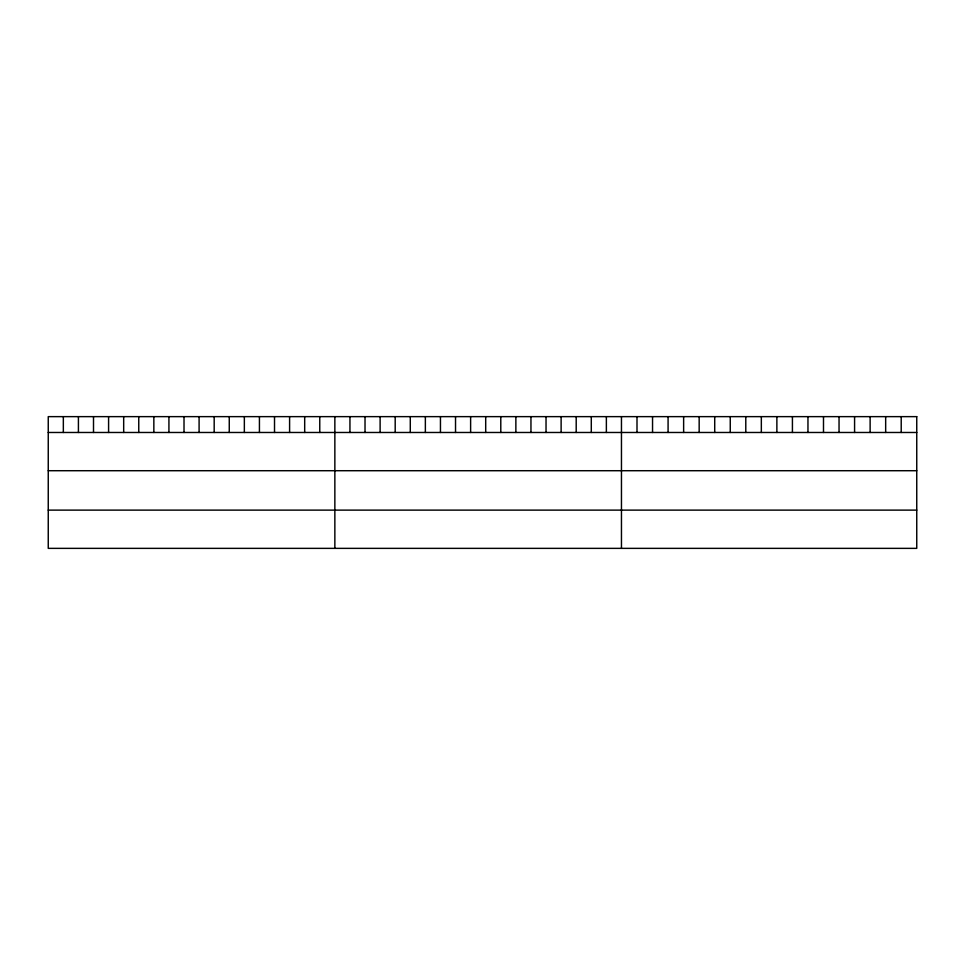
<?xml version="1.0" encoding="UTF-8"?>
<svg xmlns="http://www.w3.org/2000/svg" width="965" height="965" viewBox="0 0 965 965"><rect width="100%" height="100%" fill="white"/><g stroke="black" fill="none" stroke-linecap="round" stroke-linejoin="round"><path stroke-width="1.45" d="M48.25 432.477L916.75 432.477M48.25 470.715L916.75 470.715M48.25 510.123L916.75 510.123M901.214 416.639L901.214 432.477M885.665 416.639L885.665 432.477M870.128 416.639L870.128 432.477M854.58 416.639L854.58 432.477M839.043 416.639L839.043 432.477M823.495 416.639L823.495 432.477M807.958 416.639L807.958 432.477M792.422 416.639L792.422 432.477M776.873 416.639L776.873 432.477M761.337 416.639L761.337 432.477M745.788 416.639L745.788 432.477M730.252 416.639L730.252 432.477M714.715 416.639L714.715 432.477M699.167 416.639L699.167 432.477M683.63 416.639L683.63 432.477M668.082 416.639L668.082 432.477M652.545 416.639L652.545 432.477M636.997 416.639L636.997 432.477M621.46 416.639L621.46 548.361M606.37 416.639L606.37 432.477M591.292 416.639L591.292 432.477M576.202 416.639L576.202 432.477M561.123 416.639L561.123 432.477M546.033 416.639L546.033 432.477M530.955 416.639L530.955 432.477M515.865 416.639L515.865 432.477M500.787 416.639L500.787 432.477M485.697 416.639L485.697 432.477M470.618 416.639L470.618 432.477M455.528 416.639L455.528 432.477M440.45 416.639L440.45 432.477M425.36 416.639L425.36 432.477M410.282 416.639L410.282 432.477M395.192 416.639L395.192 432.477M380.114 416.639L380.114 432.477M365.023 416.639L365.023 432.477M349.945 416.639L349.945 432.477M334.855 416.639L334.855 548.361M319.765 416.639L319.765 432.477M304.687 416.639L304.687 432.477M289.597 416.639L289.597 432.477M274.518 416.639L274.518 432.477M259.428 416.639L259.428 432.477M244.35 416.639L244.35 432.477M229.26 416.639L229.26 432.477M214.182 416.639L214.182 432.477M199.092 416.639L199.092 432.477M184.013 416.639L184.013 432.477M168.923 416.639L168.923 432.477M153.845 416.639L153.845 432.477M138.755 416.639L138.755 432.477M123.677 416.639L123.677 432.477M108.587 416.639L108.587 432.477M93.508 416.639L93.508 432.477M78.418 416.639L78.418 432.477M63.34 416.639L63.34 432.477M916.75 416.639L48.25 416.639L48.25 548.361L916.75 548.361L916.75 416.639"/></g></svg>
